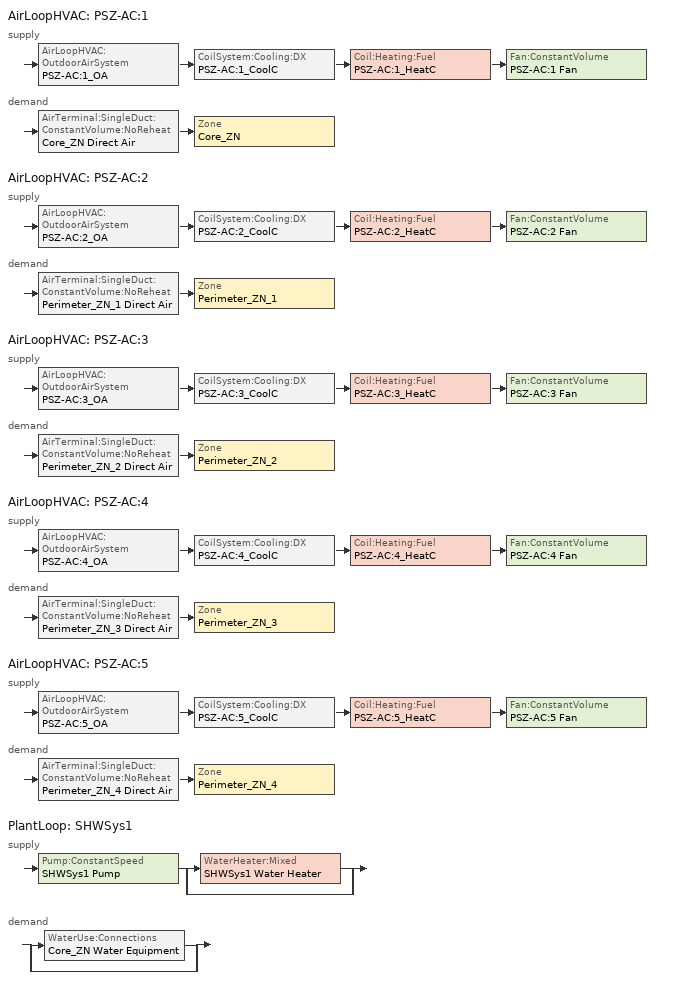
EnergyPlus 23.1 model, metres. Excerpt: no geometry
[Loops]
AirLoopHVAC 'PSZ-AC:1'
 supply: AirLoopHVAC:OutdoorAirSystem 'PSZ-AC:1_OA' > CoilSystem:Cooling:DX 'PSZ-AC:1_CoolC' > Coil:Heating:Fuel 'PSZ-AC:1_HeatC' > Fan:ConstantVolume 'PSZ-AC:1 Fan'
 demand: AirTerminal:SingleDuct:ConstantVolume:NoReheat 'Core_ZN Direct Air' > Zone 'Core_ZN'
AirLoopHVAC 'PSZ-AC:2'
 supply: AirLoopHVAC:OutdoorAirSystem 'PSZ-AC:2_OA' > CoilSystem:Cooling:DX 'PSZ-AC:2_CoolC' > Coil:Heating:Fuel 'PSZ-AC:2_HeatC' > Fan:ConstantVolume 'PSZ-AC:2 Fan'
 demand: AirTerminal:SingleDuct:ConstantVolume:NoReheat 'Perimeter_ZN_1 Direct Air' > Zone 'Perimeter_ZN_1'
AirLoopHVAC 'PSZ-AC:3'
 supply: AirLoopHVAC:OutdoorAirSystem 'PSZ-AC:3_OA' > CoilSystem:Cooling:DX 'PSZ-AC:3_CoolC' > Coil:Heating:Fuel 'PSZ-AC:3_HeatC' > Fan:ConstantVolume 'PSZ-AC:3 Fan'
 demand: AirTerminal:SingleDuct:ConstantVolume:NoReheat 'Perimeter_ZN_2 Direct Air' > Zone 'Perimeter_ZN_2'
AirLoopHVAC 'PSZ-AC:4'
 supply: AirLoopHVAC:OutdoorAirSystem 'PSZ-AC:4_OA' > CoilSystem:Cooling:DX 'PSZ-AC:4_CoolC' > Coil:Heating:Fuel 'PSZ-AC:4_HeatC' > Fan:ConstantVolume 'PSZ-AC:4 Fan'
 demand: AirTerminal:SingleDuct:ConstantVolume:NoReheat 'Perimeter_ZN_3 Direct Air' > Zone 'Perimeter_ZN_3'
AirLoopHVAC 'PSZ-AC:5'
 supply: AirLoopHVAC:OutdoorAirSystem 'PSZ-AC:5_OA' > CoilSystem:Cooling:DX 'PSZ-AC:5_CoolC' > Coil:Heating:Fuel 'PSZ-AC:5_HeatC' > Fan:ConstantVolume 'PSZ-AC:5 Fan'
 demand: AirTerminal:SingleDuct:ConstantVolume:NoReheat 'Perimeter_ZN_4 Direct Air' > Zone 'Perimeter_ZN_4'
PlantLoop 'SHWSys1'
 supply: Pump:ConstantSpeed 'SHWSys1 Pump' > split
  | WaterHeater:Mixed 'SHWSys1 Water Heater'
  | bypass
 demand: split
  | WaterUse:Connections 'Core_ZN Water Equipment'
  | bypass
[Construction]
INT-FLOOR-UNDERSIDE: Std CP02 CARPET PAD, Std MAT-CC05 4  MW CONCRETE
InteriorFurnishings: Std Wood 6inch
exposed-floor: Floor Insulation [1], MAT-CC05 8 HW CONCRETE, CP02 CARPET PAD
ext-slab: MAT-CC05 4 HW CONCRETE, CP02 CARPET PAD
ext-walls: 1IN Stucco, 8IN Concrete HW, Wall Insulation [4], 1/2IN Gypsum
int-walls: GP01 1/2 GYPSUM, GP01 1/2 GYPSUM
roofs: Wood Shingles, 1IN Wood Decking, Roof Insulation [2], 1/2IN Gypsum
window_east; window_north; window_south; window_west: Theoretical Glass [68]
[Material] Thermal absorptance=0.9
Name | Conductivity | Density | Roughness | Solar absorptance | Specific heat | Thickness | Visible absorptance
1/2IN Gypsum | 0.16 | 784.9 | Smooth | 0.92 | 830 | 0.0127 | 0.92
1IN Stucco | 0.6918 | 1858 | Smooth | 0.92 | 837 | 0.0253 | 0.92
1IN Wood Decking | 0.1211 | 593 | MediumSmooth | 0.78 | 2510 | 0.0254 | 0.78
8IN Concrete HW | 1.7296 | 2243 | MediumRough | 0.65 | 837 | 0.2033 | 0.65
Floor Insulation [1] | 0.045 | 265 | MediumRough | 0.7 | 836.8 | 0.0464 | 0.7
GP01 1/2 GYPSUM | 0.16 | 800 | Smooth | 0.7 | 1090 | 0.0127 | 0.5
MAT-CC05 4 HW CONCRETE | 1.311 | 2240 | Rough | 0.7 | 836.8 | 0.1016 | 0.7
MAT-CC05 8 HW CONCRETE | 1.311 | 2240 | Rough | 0.7 | 836.8 | 0.2032 | 0.7
Roof Insulation [2] | 0.049 | 265 | MediumRough | 0.7 | 836.8 | 0.2216 | 0.7
Std MAT-CC05 4  MW CONCRETE | 0.858 | 1968 | Rough | 0.7 | 836.8 | 0.1 | 0.2
Std Wood 6inch | 0.12 | 540 | MediumSmooth | 0.7 | 1210 | 0.15 | 0.7
Wall Insulation [4] | 0.0432 | 91 | MediumRough | 0.5 | 837 | 0.0339 | 0.5
Wood Shingles | 0.115 | 513 | VeryRough | 0.78 | 1255 | 0.0178 | 0.78
[Material:NoMass] Roughness=VeryRough; Solar absorptance=0.7; Thermal absorptance=0.9; Visible absorptance=0.8
Name | Thermal resistance
CP02 CARPET PAD | 0.2165
Std CP02 CARPET PAD | 0.21648
[WindowMaterial:Glazing]
Theoretical Glass [68]: Back side infrared hemispherical emissivity=0.9; Back side solar reflectance at normal incidence=0.7058; Back side visible reflectance at normal incidence=0.6308; Conductivity=0.0199; Dirt correction factor for solar and visible transmittance=1; Front side infrared hemispherical emissivity=0.9; Front side solar reflectance at normal incidence=0.7058; Front side visible reflectance at normal incidence=0.6308; Infrared transmittance at normal incidence=0; Optical data type=SpectralAverage; Solar diffusing=No; Solar transmittance at normal incidence=0.2442; Thickness=0.003; Visible transmittance at normal incidence=0.3192
[AirLoopHVAC] Design supply air flow rate=Autosize
PSZ-AC:1; PSZ-AC:2; PSZ-AC:3; PSZ-AC:4; PSZ-AC:5
[AirTerminal:SingleDuct:ConstantVolume:NoReheat] Availability schedule=ALWAYS_ON; Maximum air flow rate=Autosize
Core_ZN Direct Air; Perimeter_ZN_1 Direct Air; Perimeter_ZN_2 Direct Air; Perimeter_ZN_3 Direct Air; Perimeter_ZN_4 Direct Air
[AvailabilityManager:NightCycle] Applicability schedule=Always_On; Control type=CycleOnAny; Cycling run time=1800; Cycling run time control type=FixedRunTime; Fan schedule=HVACOperationSchd; Thermostat tolerance=1
PSZ-AC:1 Availability Manager; PSZ-AC:2 Availability Manager; PSZ-AC:3 Availability Manager; PSZ-AC:4 Availability Manager; PSZ-AC:5 Availability Manager
[Coil:Cooling:DX:SingleSpeed] 2023 rated evaporator fan power per volume flow rate=934.4; Availability schedule=ALWAYS_ON; Gross rated cooling cop=3.04924; Gross rated sensible heat ratio=Autosize; Gross rated total cooling capacity=Autosize; Rated air flow rate=Autosize
Name | Energy input ratio function of flow fraction curve | Energy input ratio function of temperature curve | Part load fraction correlation curve | Total cooling capacity function of flow fraction curve | Total cooling capacity function of temperature curve
PSZ-AC:1_CoolC DXCoil | PSZ-AC:1_CoolCLennoxStandard10Ton_TGA120S2B_EIRFFF | PSZ-AC:1_CoolCLennoxStandard10Ton_TGA120S2B_EIRFT | PSZ-AC:1_CoolCLennoxStandard10Ton_TGA120S2B_PLR | PSZ-AC:1_CoolCLennoxStandard10Ton_TGA120S2B_CapFF | PSZ-AC:1_CoolCLennoxStandard10Ton_TGA120S2B_CapFT
PSZ-AC:2_CoolC DXCoil | PSZ-AC:2_CoolCLennoxStandard10Ton_TGA120S2B_EIRFFF | PSZ-AC:2_CoolCLennoxStandard10Ton_TGA120S2B_EIRFT | PSZ-AC:2_CoolCLennoxStandard10Ton_TGA120S2B_PLR | PSZ-AC:2_CoolCLennoxStandard10Ton_TGA120S2B_CapFF | PSZ-AC:2_CoolCLennoxStandard10Ton_TGA120S2B_CapFT
PSZ-AC:3_CoolC DXCoil | PSZ-AC:3_CoolCLennoxStandard10Ton_TGA120S2B_EIRFFF | PSZ-AC:3_CoolCLennoxStandard10Ton_TGA120S2B_EIRFT | PSZ-AC:3_CoolCLennoxStandard10Ton_TGA120S2B_PLR | PSZ-AC:3_CoolCLennoxStandard10Ton_TGA120S2B_CapFF | PSZ-AC:3_CoolCLennoxStandard10Ton_TGA120S2B_CapFT
PSZ-AC:4_CoolC DXCoil | PSZ-AC:4_CoolCLennoxStandard10Ton_TGA120S2B_EIRFFF | PSZ-AC:4_CoolCLennoxStandard10Ton_TGA120S2B_EIRFT | PSZ-AC:4_CoolCLennoxStandard10Ton_TGA120S2B_PLR | PSZ-AC:4_CoolCLennoxStandard10Ton_TGA120S2B_CapFF | PSZ-AC:4_CoolCLennoxStandard10Ton_TGA120S2B_CapFT
PSZ-AC:5_CoolC DXCoil | PSZ-AC:5_CoolCLennoxStandard10Ton_TGA120S2B_EIRFFF | PSZ-AC:5_CoolCLennoxStandard10Ton_TGA120S2B_EIRFT | PSZ-AC:5_CoolCLennoxStandard10Ton_TGA120S2B_PLR | PSZ-AC:5_CoolCLennoxStandard10Ton_TGA120S2B_CapFF | PSZ-AC:5_CoolCLennoxStandard10Ton_TGA120S2B_CapFT
[Coil:Heating:Fuel] Availability schedule=ALWAYS_ON; Burner efficiency=0.8; Fuel type=NaturalGas; Nominal capacity=Autosize
PSZ-AC:1_HeatC; PSZ-AC:2_HeatC; PSZ-AC:3_HeatC; PSZ-AC:4_HeatC; PSZ-AC:5_HeatC
[CoilSystem:Cooling:DX] Availability schedule=ALWAYS_ON
Name | Cooling coil
PSZ-AC:1_CoolC | PSZ-AC:1_CoolC DXCoil
PSZ-AC:2_CoolC | PSZ-AC:2_CoolC DXCoil
PSZ-AC:3_CoolC | PSZ-AC:3_CoolC DXCoil
PSZ-AC:4_CoolC | PSZ-AC:4_CoolC DXCoil
PSZ-AC:5_CoolC | PSZ-AC:5_CoolC DXCoil
[ComponentCost:LineItem]
Name | Cost per each | Item | Line item type | Quantity | Cost per area | Cost per unit of output capacity
ElectricEquipment:Core_ZN:MiscPlug | 1 | Core_ZN | General | 1.2077
ElectricEquipment:Perimeter_ZN_1:MiscPlug | 1 | Perimeter_ZN_1 | General | 0.9155
ElectricEquipment:Perimeter_ZN_2:MiscPlug | 1 | Perimeter_ZN_2 | General | 0.5431
ElectricEquipment:Perimeter_ZN_3:MiscPlug | 1 | Perimeter_ZN_3 | General | 0.9155
ElectricEquipment:Perimeter_ZN_4:MiscPlug | 1 | Perimeter_ZN_4 | General | 0.5431
Infiltration:Attic | 1 | Attic | General | 0.2001
Infiltration:Perimeter_ZN_1 | 1 | Perimeter_ZN_1 | General | 0.0596
Infiltration:Perimeter_ZN_2 | 1 | Perimeter_ZN_2 | General | 0.0376
Infiltration:Perimeter_ZN_3 | 1 | Perimeter_ZN_3 | General | 0.0596
Infiltration:Perimeter_ZN_4 | 1 | Perimeter_ZN_4 | General | 0.0376
Interior Floor |  | INT-FLOOR-UNDERSIDE | Construction |  | 15
Interior Furnishings |  | InteriorFurnishings | Construction |  | 1
LIGHTING EQUIP:Core_ZN |  | Core_ZN | Lights |  |  | 1
LIGHTING EQUIP:Perimeter_ZN_1 |  | Perimeter_ZN_1 | Lights |  |  | 1
LIGHTING EQUIP:Perimeter_ZN_2 |  | Perimeter_ZN_2 | Lights |  |  | 1
LIGHTING EQUIP:Perimeter_ZN_3 |  | Perimeter_ZN_3 | Lights |  |  | 1
LIGHTING EQUIP:Perimeter_ZN_4 |  | Perimeter_ZN_4 | Lights |  |  | 1
People:Core_ZN | 1 | Core_ZN | General | 8.0516
People:Perimeter_ZN_1 | 1 | Perimeter_ZN_1 | General | 6.1036
People:Perimeter_ZN_2 | 1 | Perimeter_ZN_2 | General | 3.6207
People:Perimeter_ZN_3 | 1 | Perimeter_ZN_3 | General | 6.1036
People:Perimeter_ZN_4 | 1 | Perimeter_ZN_4 | General | 3.6207
east:window_east |  | window_east | Construction |  | 243.623
exposed-floor:exposed-floor |  | exposed-floor | Construction |  | 32.9966
ext-slab:ext-slab |  | ext-slab | Construction |  | 24.86
ext-walls:ext-walls |  | ext-walls | Construction |  | 41.16
int-walls:int-walls |  | int-walls | Construction |  | 1
north:window_north |  | window_north | Construction |  | 243.623
roofs:roofs |  | roofs | Construction |  | 14.9259
south:window_south |  | window_south | Construction |  | 243.623
west:window_west |  | window_west | Construction |  | 243.623
[Controller:OutdoorAir] Economizer control action type=ModulateFlow; Economizer control type=NoEconomizer; Economizer maximum limit dry bulb temperature=28; Economizer maximum limit enthalpy=64000; Economizer minimum limit dry bulb temperature=0; Lockout type=NoLockout; Maximum outdoor air flow rate=Autosize; Minimum limit type=FixedMinimum; Minimum outdoor air flow rate=Autosize; Minimum outdoor air schedule=MinOA_Sched
PSZ-AC:1_OA_Controller; PSZ-AC:2_OA_Controller; PSZ-AC:3_OA_Controller; PSZ-AC:4_OA_Controller; PSZ-AC:5_OA_Controller
[DesignSpecification:OutdoorAir] Outdoor air flow per zone floor area=0; Outdoor air method=Flow/Zone
Name | Outdoor air flow per zone
SZ DSOA Core_ZN | 0.0805157
SZ DSOA Perimeter_ZN_1; SZ DSOA Perimeter_ZN_3 | 0.0610361
SZ DSOA Perimeter_ZN_2; SZ DSOA Perimeter_ZN_4 | 0.0362074
[ElectricEquipment] Design level calculation method=EquipmentLevel; End use subcategory=MiscPlug; Fraction latent=0; Fraction lost=0; Fraction radiant=0.5; Schedule=BLDG_EQUIP_SCH
Name | Design level | Zone or zonelist or space or spacelist
Core_ZN_MiscPlug_Equip | 1207.74 | Core_ZN
Perimeter_ZN_1_MiscPlug_Equip | 915.5415 | Perimeter_ZN_1
Perimeter_ZN_2_MiscPlug_Equip | 543.111 | Perimeter_ZN_2
Perimeter_ZN_3_MiscPlug_Equip | 915.5415 | Perimeter_ZN_3
Perimeter_ZN_4_MiscPlug_Equip | 543.111 | Perimeter_ZN_4
[Exterior:Lights]
Exterior Facade Lighting: Control option=AstronomicalClock; Design level=1514.09; End use subcategory=Exterior Facade Lighting; Schedule=ALWAYS_ON
[Fan:ConstantVolume] Availability schedule=HVACOperationSchd; End use subcategory=Fan Energy; Fan total efficiency=0.263678; Maximum flow rate=Autosize; Motor efficiency=0.825; Motor in airstream fraction=1; Pressure rise=500
PSZ-AC:1 Fan; PSZ-AC:2 Fan; PSZ-AC:3 Fan; PSZ-AC:4 Fan; PSZ-AC:5 Fan
[InternalMass] Construction=InteriorFurnishings
Name | Zone or zonelist | Surface area
Core_ZN_InternalMass_1 | Core_ZN | 299.3148
Perimeter_ZN_1_InternalMass_1 | Perimeter_ZN_1 | 226.9
Perimeter_ZN_2_InternalMass_1 | Perimeter_ZN_2 | 134.6
Perimeter_ZN_3_InternalMass_1 | Perimeter_ZN_3 | 226.9
Perimeter_ZN_4_InternalMass_1 | Perimeter_ZN_4 | 134.6
[Lights] Design level calculation method=LightingLevel; End use subcategory=General; Fraction radiant=0.7; Fraction replaceable=1; Fraction visible=0.2; Return air fraction=0; Return air fraction calculated from plenum temperature=No; Schedule=BLDG_LIGHT_SCH
Name | Lighting level | Zone or zonelist or space or spacelist
Core_ZN_Lights | 1610.31 | Core_ZN
Perimeter_ZN_1_Lights | 1220.722 | Perimeter_ZN_1
Perimeter_ZN_2_Lights | 724.148 | Perimeter_ZN_2
Perimeter_ZN_3_Lights | 1220.722 | Perimeter_ZN_3
Perimeter_ZN_4_Lights | 724.148 | Perimeter_ZN_4
[People] Activity level schedule=ACTIVITY_SCH; Air velocity schedule=AIR_VELO_SCH; Carbon dioxide generation rate=3.82e-08; Clothing insulation calculation method=ClothingInsulationSchedule; Clothing insulation schedule=CLOTHING_SCH; Enable ashrae 55 comfort warnings=No; Fraction radiant=0.3; Mean radiant temperature calculation type=ZoneAveraged; Number of people calculation method=People; Number of people schedule=BLDG_OCC_SCH; Sensible heat fraction=Autocalculate; Thermal comfort model 1 type=Fanger; Work efficiency schedule=WORK_EFF_SCH
Name | Number of people | Zone or zonelist or space or spacelist
Core_ZN | 8.0516 | Core_ZN
Perimeter_ZN_1 | 6.1036 | Perimeter_ZN_1
Perimeter_ZN_2 | 3.6207 | Perimeter_ZN_2
Perimeter_ZN_3 | 6.1036 | Perimeter_ZN_3
Perimeter_ZN_4 | 3.6207 | Perimeter_ZN_4
[PlantEquipmentList]
SHWSys1 Equipment List: SHWSys1 Water Heater, WaterHeater:Mixed
[PlantEquipmentOperation:HeatingLoad]
SHWSys1 Operation Scheme: Load range 1 lower limit=0; Load range 1 upper limit=1e+15; Range 1 equipment list=SHWSys1 Equipment List
[PlantEquipmentOperationSchemes]
SHWSys1 Loop Operation Scheme List: Control scheme 1=SHWSys1 Operation Scheme; Control scheme 1 schedule=PlantOnSched
[PlantLoop]
SHWSys1: Fluid type=Water; Load distribution scheme=Optimal; Maximum loop flow rate=Autosize; Maximum loop temperature=60; Minimum loop flow rate=0; Minimum loop temperature=10; Plant equipment operation scheme=SHWSys1 Loop Operation Scheme List; Plant loop volume=Autocalculate
[Pump:ConstantSpeed]
SHWSys1 Pump: Design flow rate=Autosize; Design power consumption=Autosize; Design pump head=0.001; Fraction of motor inefficiencies to fluid stream=0; Motor efficiency=1; Pump control type=Intermittent
[SetpointManager:MixedAir] Control variable=Temperature
Name | Setpoint node or nodelist
PSZ-AC:1_CoolC SAT Manager | PSZ-AC:1_CoolC-PSZ-AC:1_HeatCNode
PSZ-AC:1_HeatC MixedAir Manager | PSZ-AC:1_HeatC-PSZ-AC:1 FanNode
PSZ-AC:1_OAMixed Air Temp Manager | PSZ-AC:1_OA-PSZ-AC:1_CoolCNode
PSZ-AC:2_CoolC SAT Manager | PSZ-AC:2_CoolC-PSZ-AC:2_HeatCNode
PSZ-AC:2_HeatC MixedAir Manager | PSZ-AC:2_HeatC-PSZ-AC:2 FanNode
PSZ-AC:2_OAMixed Air Temp Manager | PSZ-AC:2_OA-PSZ-AC:2_CoolCNode
PSZ-AC:3_CoolC SAT Manager | PSZ-AC:3_CoolC-PSZ-AC:3_HeatCNode
PSZ-AC:3_HeatC MixedAir Manager | PSZ-AC:3_HeatC-PSZ-AC:3 FanNode
PSZ-AC:3_OAMixed Air Temp Manager | PSZ-AC:3_OA-PSZ-AC:3_CoolCNode
PSZ-AC:4_CoolC SAT Manager | PSZ-AC:4_CoolC-PSZ-AC:4_HeatCNode
PSZ-AC:4_HeatC MixedAir Manager | PSZ-AC:4_HeatC-PSZ-AC:4 FanNode
PSZ-AC:4_OAMixed Air Temp Manager | PSZ-AC:4_OA-PSZ-AC:4_CoolCNode
PSZ-AC:5_CoolC SAT Manager | PSZ-AC:5_CoolC-PSZ-AC:5_HeatCNode
PSZ-AC:5_HeatC MixedAir Manager | PSZ-AC:5_HeatC-PSZ-AC:5 FanNode
PSZ-AC:5_OAMixed Air Temp Manager | PSZ-AC:5_OA-PSZ-AC:5_CoolCNode
[SetpointManager:Scheduled]
SHWSys1 Loop Setpoint Manager: Control variable=Temperature; Schedule=SHWSys1-Loop-Temp-Schedule; Setpoint node or nodelist=SHWSys1 Supply Outlet Node
[SetpointManager:SingleZone:Reheat] Control variable=Temperature; Maximum supply air temperature=50; Minimum supply air temperature=10
Name | Control zone | Setpoint node or nodelist
SupAirTemp MngrCore_ZN | Core_ZN | PSZ-AC:1 Supply Equipment Outlet Node
SupAirTemp MngrPerimeter_ZN_1 | Perimeter_ZN_1 | PSZ-AC:2 Supply Equipment Outlet Node
SupAirTemp MngrPerimeter_ZN_2 | Perimeter_ZN_2 | PSZ-AC:3 Supply Equipment Outlet Node
SupAirTemp MngrPerimeter_ZN_3 | Perimeter_ZN_3 | PSZ-AC:4 Supply Equipment Outlet Node
SupAirTemp MngrPerimeter_ZN_4 | Perimeter_ZN_4 | PSZ-AC:5 Supply Equipment Outlet Node
[Sizing:Plant]
SHWSys1: Design loop exit temperature=60; Loop design temperature difference=5; Loop type=Heating
[Sizing:System] 100 outdoor air in cooling=No; 100 outdoor air in heating=No; Central cooling capacity control method=VAV; Central cooling design supply air humidity ratio=0.0085; Central cooling design supply air temperature=12.8; Central heating design supply air humidity ratio=0.008; Central heating design supply air temperature=40; Central heating maximum system air flow ratio=0.3; Cooling design capacity=Autosize; Cooling design capacity method=CoolingDesignCapacity; Cooling supply air flow rate=0; Cooling supply air flow rate method=DesignDay; Design outdoor air flow rate=Autosize; Heating design capacity=Autosize; Heating design capacity method=HeatingDesignCapacity; Heating supply air flow rate=0; Heating supply air flow rate method=DesignDay; Precool design humidity ratio=0.008; Precool design temperature=12.8; Preheat design humidity ratio=0.008; Preheat design temperature=7; Type of load to size on=Sensible; Type of zone sum to use=NonCoincident; Zone maximum outdoor air fraction=1
PSZ-AC:1; PSZ-AC:2; PSZ-AC:3; PSZ-AC:4; PSZ-AC:5
[Sizing:Zone] Account for dedicated outdoor air system=No; Cooling design air flow method=DesignDay; Cooling design air flow rate=0; Cooling minimum air flow=0; Cooling minimum air flow fraction=0; Dedicated outdoor air high setpoint temperature for design=Autosize; Dedicated outdoor air low setpoint temperature for design=Autosize; Dedicated outdoor air system control strategy=NeutralSupplyAir; Heating design air flow method=DesignDay; Heating design air flow rate=0; Zone cooling design supply air humidity ratio=0.0085; Zone cooling design supply air temperature=14; Zone cooling design supply air temperature input method=SupplyAirTemperature; Zone cooling sizing factor=0; Zone heating design supply air humidity ratio=0.008; Zone heating design supply air temperature=40; Zone heating design supply air temperature input method=SupplyAirTemperature; Zone heating sizing factor=0
Name | Design specification outdoor air object
Core_ZN | SZ DSOA Core_ZN
Perimeter_ZN_1 | SZ DSOA Perimeter_ZN_1
Perimeter_ZN_2 | SZ DSOA Perimeter_ZN_2
Perimeter_ZN_3 | SZ DSOA Perimeter_ZN_3
Perimeter_ZN_4 | SZ DSOA Perimeter_ZN_4
[ThermostatSetpoint:DualSetpoint] Cooling setpoint temperature schedule=ClgSetP_Sch; Heating setpoint temperature schedule=HtgSetP_Sch
Core_ZN DualSPSched; Perimeter_ZN_1 DualSPSched; Perimeter_ZN_2 DualSPSched; Perimeter_ZN_3 DualSPSched; Perimeter_ZN_4 DualSPSched
[UtilityCost:Charge:Simple]
Name | Category variable | Cost per unit value or variable | Season | Source variable | Tariff | Utility cost charge simple
UtilityCost:Charge:Simple 1 | EnergyCharges | 0.0858 | Summer | PeakEnergy | NevadaPower_LGS-3_LargeGeneral | SummerPeakEnergyCharge
UtilityCost:Charge:Simple 2 | EnergyCharges | 0.0484 | Summer | OffPeakEnergy | NevadaPower_LGS-3_LargeGeneral | SummerOffPeakEnergyCharge
UtilityCost:Charge:Simple 3 | EnergyCharges | 0.0706 | Summer | ShoulderEnergy | NevadaPower_LGS-3_LargeGeneral | SummerShoulderEnergyCharge
UtilityCost:Charge:Simple 4 | EnergyCharges | 0.04925 | Winter | totalEnergy | NevadaPower_LGS-3_LargeGeneral | WinterEnergyCharge
UtilityCost:Charge:Simple 5 | EnergyCharges | 0.0128 | Annual | totalEnergy | NevadaPower_LGS-3_LargeGeneral | DeferredAccountingEnergyCharge
UtilityCost:Charge:Simple 6 | DemandCharges | 2.94 | Annual | totalDemand | NevadaPower_LGS-3_LargeGeneral | FacilitiesDemandCharge
UtilityCost:Charge:Simple 7 | DemandCharges | 0.5 | Winter | totalDemand | NevadaPower_LGS-3_LargeGeneral | WinterDemandCharge
UtilityCost:Charge:Simple 8 | DemandCharges | 8.36 | Summer | PeakDemand | NevadaPower_LGS-3_LargeGeneral | SummerOnPeakDemandCharge
UtilityCost:Charge:Simple 9 | DemandCharges | 0.43 | Summer | ShoulderDemand | NevadaPower_LGS-3_LargeGeneral | SummerShoulderDemandCharge
UtilityCost:Charge:Simple 10 | Taxes | 0.065 | Annual | SubTotal | NevadaPower_LGS-3_LargeGeneral | TaxofSixPtfivePercent
UtilityCost:Charge:Simple 11 | EnergyCharges | 0.0889 | Summer | PeakEnergy | NevadaPower_LGS-2_LargeGeneral | SummerPeakEnergyCharge
UtilityCost:Charge:Simple 12 | EnergyCharges | 0.0502 | Summer | OffPeakEnergy | NevadaPower_LGS-2_LargeGeneral | SummerOffPeakEnergyCharge
UtilityCost:Charge:Simple 13 | EnergyCharges | 0.0725 | Summer | ShoulderEnergy | NevadaPower_LGS-2_LargeGeneral | SummerShoulderEnergyCharge
UtilityCost:Charge:Simple 14 | EnergyCharges | 0.0509 | Winter | totalEnergy | NevadaPower_LGS-2_LargeGeneral | WinterEnergyCharge
UtilityCost:Charge:Simple 15 | EnergyCharges | 0.0128 | Annual | totalEnergy | NevadaPower_LGS-2_LargeGeneral | DeferredAccountingEnergyCharge
UtilityCost:Charge:Simple 16 | DemandCharges | 2.74 | Annual | totalDemand | NevadaPower_LGS-2_LargeGeneral | FacilitiesDemandCharge
UtilityCost:Charge:Simple 17 | DemandCharges | 0.25 | Winter | totalDemand | NevadaPower_LGS-2_LargeGeneral | WinterDemandCharge
UtilityCost:Charge:Simple 18 | DemandCharges | 7.16 | Summer | PeakDemand | NevadaPower_LGS-2_LargeGeneral | SummerOnPeakDemandCharge
UtilityCost:Charge:Simple 19 | DemandCharges | 0.39 | Summer | ShoulderDemand | NevadaPower_LGS-2_LargeGeneral | SummerShoulderDemandCharge
UtilityCost:Charge:Simple 20 | Taxes | 0.065 | Annual | SubTotal | NevadaPower_LGS-2_LargeGeneral | TaxofSixPtfivePercent
UtilityCost:Charge:Simple 21 | EnergyCharges | 0.0646 | Annual | totalEnergy | NevadaPower_LGS-1_LargeGeneral | AnnualElectConsumpCharge
UtilityCost:Charge:Simple 22 | EnergyCharges | 0.0128 | Annual | totalEnergy | NevadaPower_LGS-1_LargeGeneral | AnnualDefferredAccountingCharge
UtilityCost:Charge:Simple 23 | DemandCharges | 3.77 | Annual | totalDemand | NevadaPower_LGS-1_LargeGeneral | AnnualFacilitiesDemandCharge
UtilityCost:Charge:Simple 24 | DemandCharges | 1.1 | Annual | totalDemand | NevadaPower_LGS-1_LargeGeneral | AnnualDemandCharge
UtilityCost:Charge:Simple 25 | Taxes | 0.065 | Annual | SubTotal | NevadaPower_LGS-1_LargeGeneral | TaxofSixPtfivePercent
UtilityCost:Charge:Simple 26 | EnergyCharges | 0.0783 | Annual | totalEnergy | NevadaPower_GS_GeneralService | AnnualElectConsumpCharge
UtilityCost:Charge:Simple 27 | EnergyCharges | 0.0128 | Annual | totalEnergy | NevadaPower_GS_GeneralService | AnnualDefferredAccountingCharge
UtilityCost:Charge:Simple 28 | Taxes | 0.065 | Annual | SubTotal | NevadaPower_GS_GeneralService | TaxofSixPtfivePercent
UtilityCost:Charge:Simple 29 | EnergyCharges | NV_MonthlyGasRates | Annual | totalEnergy | NV_EIAMonthlyRateGas | MonthlyRateGasCharge
UtilityCost:Charge:Simple 30 | Taxes | 0.065 | Annual | SubTotal | NV_EIAMonthlyRateGas | TaxofSixPtfivePercent
[UtilityCost:Qualify] Season=Annual; Threshold test=Count
Name | Number of months | Qualify type | Tariff | Threshold value or variable | Utility cost qualify | Variable
UtilityCost:Qualify 1 | 12 | Minimum | NevadaPower_LGS-3_LargeGeneral | 1000 | MinDemand1000kw | TotalDemand
UtilityCost:Qualify 2 | 12 | Minimum | NevadaPower_LGS-3_LargeGeneral | 3500 | MinEnergy3500kwh | TotalEnergy
UtilityCost:Qualify 3 | 12 | Minimum | NevadaPower_LGS-2_LargeGeneral | 300 | MinDemand300kw | TotalDemand
UtilityCost:Qualify 4 | 12 | Minimum | NevadaPower_LGS-2_LargeGeneral | 3500 | MinEnergy3500kwh | TotalEnergy
UtilityCost:Qualify 5 | 1 | Maximum | NevadaPower_LGS-2_LargeGeneral | 1000 | MaxDemand1000kw | TotalDemand
UtilityCost:Qualify 6 | 1 | Maximum | NevadaPower_LGS-1_LargeGeneral | 300 | MaxDemand300kw | TotalDemand
UtilityCost:Qualify 7 | 12 | Minimum | NevadaPower_LGS-1_LargeGeneral | 3500 | MinEnergy3500kwh | TotalEnergy
UtilityCost:Qualify 8 | 1 | Maximum | NevadaPower_GS_GeneralService | 300 | MaxDemand300kw | TotalDemand
UtilityCost:Qualify 9 | 1 | Maximum | NevadaPower_GS_GeneralService | 3500 | MaxEnergy3500kwh | TotalEnergy
[UtilityCost:Tariff]
Name | Conversion factor choice | Group | Monthly charge or variable | Output meter | Demand window length | Season schedule | Time of use period schedule
NV_EIAMonthlyRateGas | MCF | Comm Gas | 0 | NaturalGas:Facility
NevadaPower_GS_GeneralService | kWh | Comm Elect | 11 | Electricity:Facility | HalfHour
NevadaPower_LGS-1_LargeGeneral | kWh | Comm Elect | 15.7 | Electricity:Facility | HalfHour
NevadaPower_LGS-2_LargeGeneral | kWh | Comm Elect | 179 | Electricity:Facility | HalfHour | NevadaPowSeasonsSched | NevadaPowTOUSched
NevadaPower_LGS-3_LargeGeneral | kWh | Comm Elect | 184 | Electricity:Facility | HalfHour | NevadaPowSeasonsSched | NevadaPowTOUSched
[UtilityCost:Variable]
NV_MonthlyGasRates: January value=7.51; February value=7.65; March value=7.82; April value=7.88; May value=7.78; June value=8.22; July value=8.87; August value=9.26; September value=9.02; October value=9.31; November value=7.45; December value=7.24; Tariff=NV_EIAMonthlyRateGas; Variable type=Currency
[WaterHeater:Mixed]
SHWSys1 Water Heater: Ambient temperature indicator=Schedule; Ambient temperature schedule=SHWSys1 Water Heater Ambient Temperature Schedule Name; Deadband temperature difference=2; Heater control type=Cycle; Heater fuel type=NaturalGas; Heater maximum capacity=845000; Heater thermal efficiency=0.8; Indirect water heating recovery time=1.5; Maximum temperature limit=82.2222; Off cycle loss coefficient to ambient temperature=6; Off cycle parasitic fuel consumption rate=20; Off cycle parasitic fuel type=NaturalGas; Off cycle parasitic heat fraction to tank=0.8; On cycle loss coefficient to ambient temperature=6; On cycle parasitic fuel type=NaturalGas; Setpoint temperature schedule=SHWSys1 Water Heater Setpoint Temperature Schedule Name; Source side design flow rate=Autosize; Source side effectiveness=1; Tank volume=0.1514; Use side design flow rate=Autosize; Use side effectiveness=1
[WaterUse:Connections]
Core_ZN Water Equipment: Water use equipment name 1=Core_ZN Water Equipment
[WaterUse:Equipment]
Core_ZN Water Equipment: Zone=Core_ZN; Flow rate fraction schedule=BLDG_SWH_SCH; Hot water supply temperature schedule=Core_ZN Water Equipment Hot Supply Temp Sched; Latent fraction schedule=Core_ZN Water Equipment Latent fract sched; Peak flow rate=3.15444e-06; Sensible fraction schedule=Core_ZN Water Equipment Sensible fract sched; Target temperature schedule=Core_ZN Water Equipment Temp Sched
[Zone] Ceiling height=-9999; Floor area=Autocalculate; Multiplier=1; Part of total floor area=Yes; Type=1
Name | Volume
Attic | 720.1877
Core_ZN | 456.4551
Perimeter_ZN_1; Perimeter_ZN_3 | 346.0225
Perimeter_ZN_2; Perimeter_ZN_4 | 205.265
[ZoneControl:Thermostat] Control type schedule=Dual Zone Control Type Sched
Name | Zone or zonelist | Control 1
Core_ZN Thermostat | Core_ZN | Core_ZN DualSPSched
Perimeter_ZN_1 Thermostat | Perimeter_ZN_1 | Perimeter_ZN_1 DualSPSched
Perimeter_ZN_2 Thermostat | Perimeter_ZN_2 | Perimeter_ZN_2 DualSPSched
Perimeter_ZN_3 Thermostat | Perimeter_ZN_3 | Perimeter_ZN_3 DualSPSched
Perimeter_ZN_4 Thermostat | Perimeter_ZN_4 | Perimeter_ZN_4 DualSPSched
[Zone equipment]
Core_ZN: Core_ZN Direct Air
Perimeter_ZN_1: Perimeter_ZN_1 Direct Air
Perimeter_ZN_2: Perimeter_ZN_2 Direct Air
Perimeter_ZN_3: Perimeter_ZN_3 Direct Air
Perimeter_ZN_4: Perimeter_ZN_4 Direct Air
[ZoneInfiltration:DesignFlowRate] Constant term coefficient=1; Design flow rate calculation method=Flow/Zone; Temperature term coefficient=0; Velocity squared term coefficient=0; Velocity term coefficient=0
Name | Design flow rate | Schedule | Zone or zonelist or space or spacelist
Attic_Infiltration | 0.2001 | ALWAYS_ON | Attic
Perimeter_ZN_1_Infiltration | 0.0596 | INFIL_QUARTER_ON_SCH | Perimeter_ZN_1
Perimeter_ZN_2_Infiltration | 0.0376 | INFIL_QUARTER_ON_SCH | Perimeter_ZN_2
Perimeter_ZN_3_Infiltration | 0.0596 | INFIL_QUARTER_ON_SCH | Perimeter_ZN_3
Perimeter_ZN_4_Infiltration | 0.0376 | INFIL_QUARTER_ON_SCH | Perimeter_ZN_4
[Curve:Biquadratic] Input unit type for x=Temperature; Input unit type for y=Temperature; Maximum value of x=22; Maximum value of y=46; Minimum value of x=17; Minimum value of y=18; Output unit type=Dimensionless
Name | Coefficient1 constant | Coefficient2 x | Coefficient3 x 2 | Coefficient4 y | Coefficient5 y 2 | Coefficient6 x y
PSZ-AC:1_CoolCLennoxStandard10Ton_TGA120S2B_CapFT; PSZ-AC:2_CoolCLennoxStandard10Ton_TGA120S2B_CapFT; PSZ-AC:3_CoolCLennoxStandard10Ton_TGA120S2B_CapFT; PSZ-AC:4_CoolCLennoxStandard10Ton_TGA120S2B_CapFT; PSZ-AC:5_CoolCLennoxStandard10Ton_TGA120S2B_CapFT | 0.42415 | 0.04426 | -0.00042 | 0.00333 | -8e-05 | -0.00021
PSZ-AC:1_CoolCLennoxStandard10Ton_TGA120S2B_EIRFT; PSZ-AC:2_CoolCLennoxStandard10Ton_TGA120S2B_EIRFT; PSZ-AC:3_CoolCLennoxStandard10Ton_TGA120S2B_EIRFT; PSZ-AC:4_CoolCLennoxStandard10Ton_TGA120S2B_EIRFT; PSZ-AC:5_CoolCLennoxStandard10Ton_TGA120S2B_EIRFT | 1.23649 | -0.02431 | 0.00057 | -0.01434 | 0.00063 | -0.00038
[Curve:Quadratic]
Name | Maximum value of x | Minimum value of x | Coefficient1 constant | Coefficient2 x | Coefficient3 x 2
PSZ-AC:1_CoolCLennoxStandard10Ton_TGA120S2B_CapFF; PSZ-AC:2_CoolCLennoxStandard10Ton_TGA120S2B_CapFF; PSZ-AC:3_CoolCLennoxStandard10Ton_TGA120S2B_CapFF; PSZ-AC:4_CoolCLennoxStandard10Ton_TGA120S2B_CapFF; PSZ-AC:5_CoolCLennoxStandard10Ton_TGA120S2B_CapFF | 1.13877 | 0.75918 | 0.77136 | 0.34053 | -0.11088
PSZ-AC:1_CoolCLennoxStandard10Ton_TGA120S2B_EIRFFF; PSZ-AC:2_CoolCLennoxStandard10Ton_TGA120S2B_EIRFFF; PSZ-AC:3_CoolCLennoxStandard10Ton_TGA120S2B_EIRFFF; PSZ-AC:4_CoolCLennoxStandard10Ton_TGA120S2B_EIRFFF; PSZ-AC:5_CoolCLennoxStandard10Ton_TGA120S2B_EIRFFF | 1.13877 | 0.75918 | 1.2055 | -0.32953 | 0.12308
PSZ-AC:1_CoolCLennoxStandard10Ton_TGA120S2B_PLR; PSZ-AC:2_CoolCLennoxStandard10Ton_TGA120S2B_PLR; PSZ-AC:3_CoolCLennoxStandard10Ton_TGA120S2B_PLR; PSZ-AC:4_CoolCLennoxStandard10Ton_TGA120S2B_PLR; PSZ-AC:5_CoolCLennoxStandard10Ton_TGA120S2B_PLR | 1 | 0 | 0.771 | 0.229 | 0
[Schedule:Compact]
ACTIVITY_SCH: Through: 12/31, For: AllDays, Until: 24:00, 120
AIR_VELO_SCH; Core_ZN Water Equipment Sensible fract sched: Through: 12/31, For: AllDays, Until: 24:00, 0.2
ALWAYS_ON; MinOA_Sched; PlantOnSched: Through: 12/31, For: AllDays, Until: 24:00, 1
BLDG_EQUIP_SCH: Through: 12/31, For: Weekdays, Until: 08:00, 0.4, Until: 12:00, 0.9, Until: 13:00, 0.8, Until: 17:00, 0.9, Until: 18:00, 0.5, Until: 24:00, 0.4, For: SummerDesignDay, Until: 24:00, 1, For: Saturday, Until: 06:00, 0.3, Until: 08:00, 0.4, Until: 12:00, 0.5, Until: 17:00, 0.35, Until: 24:00, 0.3, For: WinterDesignDay, Until: 24:00, 0, For: Sunday Holidays AllOtherDays, Until: 24:00, 0.3
BLDG_LIGHT_SCH: Through: 12/31, For: Weekdays, Until: 05:00, 0.05, Until: 07:00, 0.1, Until: 08:00, 0.3, Until: 17:00, 0.9, Until: 18:00, 0.5, Until: 20:00, 0.3, Until: 22:00, 0.2, Until: 23:00, 0.1, Until: 24:00, 0.05, For: SummerDesignDay, Until: 24:00, 1, For: Saturday, Until: 06:00, 0.05, Until: 08:00, 0.1, Until: 12:00, 0.3, Until: 17:00, 0.15, Until: 24:00, 0.05, For: WinterDesignDay, Until: 24:00, 0, For: Sunday Holidays AllOtherDays, Until: 24:00, 0.05
BLDG_OCC_SCH: Through: 12/31, For: Weekdays, Until: 06:00, 0, Until: 07:00, 0.1, Until: 08:00, 0.2, Until: 12:00, 0.95, Until: 13:00, 0.5, Until: 17:00, 0.95, Until: 18:00, 0.3, Until: 20:00, 0.1, Until: 24:00, 0.05, For: SummerDesignDay, Until: 06:00, 0, Until: 22:00, 1, Until: 24:00, 0.05, For: Saturday, Until: 06:00, 0, Until: 08:00, 0.1, Until: 12:00, 0.3, Until: 17:00, 0.1, Until: 19:00, 0, Until: 24:00, 0, For: WinterDesignDay, Until: 24:00, 0, For: Sunday Holidays AllOtherDays, Until: 06:00, 0, Until: 18:00, 0, Until: 24:00, 0
BLDG_SWH_SCH: Through: 12/31, For: Weekdays SummerDesignDay, Until: 05:00, 0.05, Until: 06:00, 0.08, Until: 07:00, 0.07, Until: 08:00, 0.19, Until: 09:00, 0.35, Until: 10:00, 0.38, Until: 11:00, 0.39, Until: 12:00, 0.47, Until: 13:00, 0.57, Until: 14:00, 0.54, Until: 15:00, 0.34, Until: 16:00, 0.33, Until: 17:00, 0.44, Until: 18:00, 0.26, Until: 19:00, 0.21, Until: 20:00, 0.15, Until: 21:00, 0.17, Until: 22:00, 0.08, Until: 24:00, 0.05, For: Saturday WinterDesignDay, Until: 05:00, 0.05, Until: 06:00, 0.08, Until: 07:00, 0.07, Until: 08:00, 0.11, Until: 09:00, 0.15, Until: 10:00, 0.21, Until: 11:00, 0.19, Until: 12:00, 0.23, Until: 13:00, 0.2, Until: 14:00, 0.19, Until: 15:00, 0.15, Until: 16:00, 0.13, Until: 17:00, 0.14, Until: 21:00, 0.07, Until: 22:00, 0.09, Until: 24:00, 0.05, For: Sunday Holidays AllOtherDays, Until: 05:00, 0.04, Until: 06:00, 0.07, Until: 11:00, 0.04, Until: 13:00, 0.06, Until: 14:00, 0.09, Until: 15:00, 0.06, Until: 21:00, 0.04, Until: 22:00, 0.07, Until: 24:00, 0.04
CLGSETP_SCH: Through: 12/31, For: Weekdays SummerDesignDay, Until: 06:00, 30, Until: 22:00, 24, Until: 24:00, 30, For: Saturday, Until: 06:00, 30, Until: 18:00, 24, Until: 24:00, 30, For WinterDesignDay, Until: 24:00, 30, For: Sunday Holidays AllOtherDays, Until: 24:00, 30
CLOTHING_SCH: Through: 04/30, For: AllDays, Until: 24:00, 1, Through: 09/30, For: AllDays, Until: 24:00, 0.5, Through: 12/31, For: AllDays, Until: 24:00, 1
Core_ZN Water Equipment Hot Supply Temp Sched: Through: 12/31, For: AllDays, Until: 24:00, 55
Core_ZN Water Equipment Latent fract sched: Through: 12/31, For: AllDays, Until: 24:00, 0.05
Core_ZN Water Equipment Temp Sched: Through: 12/31, For: AllDays, Until: 24:00, 48.8
Dual Zone Control Type Sched: Through: 12/31, For: AllDays, Until: 24:00, 4
HTGSETP_SCH: Through: 12/31, For: Weekdays WinterDesignDay, Until: 05:00, 15.6, Until: 19:00, 21, Until: 24:00, 13, For SummerDesignDay, Until: 24:00, 15.6, For: Saturday, Until: 06:00, 15.6, Until: 17:00, 21, Until: 24:00, 15.6, For: Sunday Holidays AllOtherDays, Until: 24:00, 15.6
HVACOperationSchd: Through: 12/31, For: Weekdays SummerDesignDay, Until: 06:00, 0, Until: 22:00, 1, Until: 24:00, 0, For: Saturday WinterDesignDay, Until: 06:00, 0, Until: 18:00, 1, Until: 24:00, 0, For: Sunday Holidays AllOtherDays, Until: 24:00, 0
INFIL_QUARTER_ON_SCH: Through: 12/31, For: Weekdays SummerDesignDay, Until: 06:00, 1, Until: 22:00, 0.25, Until: 24:00, 1, For: Saturday WinterDesignDay, Until: 06:00, 1, Until: 18:00, 0.25, Until: 24:00, 1, For: Sunday Holidays AllOtherDays, Until: 24:00, 1
NevadaPowSeasonsSched: Through: 5/31, For: AllDays, Until: 24:00, 1, Through: 9/30, For: AllDays, Until: 24:00, 3, Through: 12/31, For: AllDays, Until: 24:00, 1
NevadaPowTOUSched: Through: 12/31, For: AllDays, Until: 10:00, 3, Until: 13:00, 2, Until: 19:00, 1, Until: 22:00, 2, Until: 24:00, 3
SHWSys1 Water Heater Ambient Temperature Schedule Name: Through: 12/31, For: AllDays, Until: 24:00, 22
SHWSys1 Water Heater Setpoint Temperature Schedule Name; SHWSys1-Loop-Temp-Schedule: Through: 12/31, For: AllDays, Until: 24:00, 60
WORK_EFF_SCH: Through: 12/31, For: AllDays, Until: 24:00, 0
